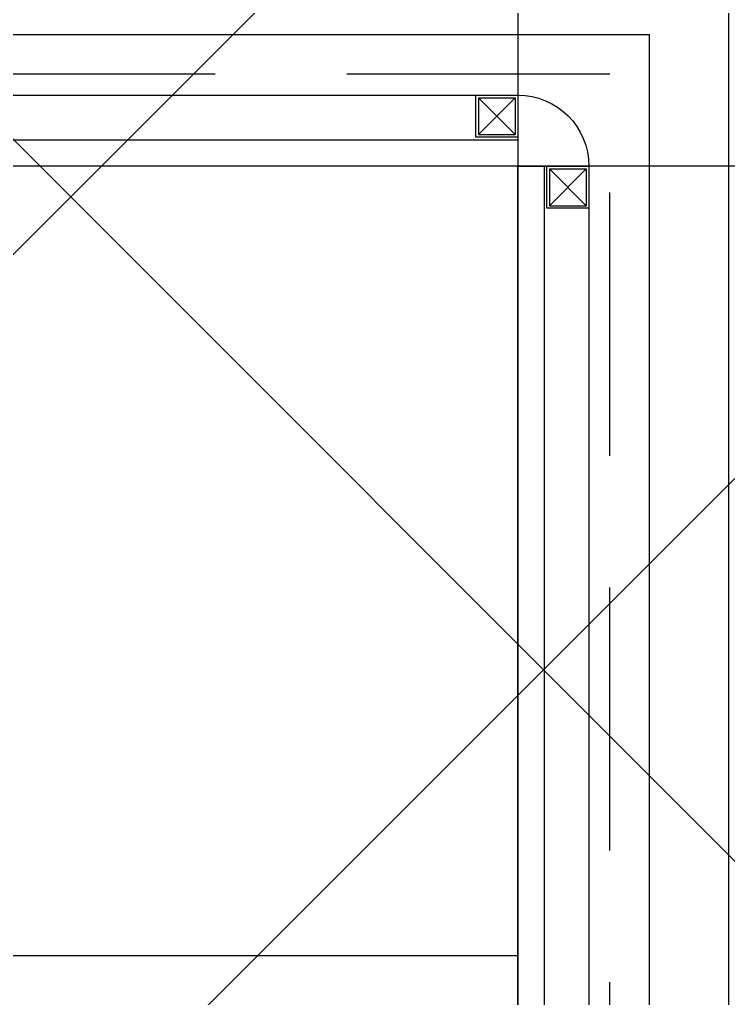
# Model space of a CAD drawing. Header units: millimetres. Extents: x 840000 to 1054178, y 0 to 59400.
# Drawn here: x 866802.8 to 867072.1, y 37754.5 to 38126.4 of the extents above; entities that cross this region are included whole.
import ezdxf
from ezdxf.xclip import XClip

# ---------------------------------------------------------------- set-up
doc = ezdxf.new("R2010")
doc.units = ezdxf.units.MM
doc.header["$LTSCALE"] = 100
doc.header["$XCLIPFRAME"] = 0
doc.linetypes.add('X - 단위세대 확장형$0$HID', pattern=[1.5, 1, -0.5])
for name, color, linetype in [('SYM', 7, 'Continuous'), ('X - 단위세대 확장형$0$A-ETC', 7, 'Continuous'), ('X - 단위세대 확장형$0$A-INS', 9, 'Continuous'), ('X - 단위세대 확장형$0$A-TILE', 253, 'Continuous'), ('X - 단위세대 확장형$0$AA-SSXM-STRS', 4, 'Continuous'), ('X - 단위세대 확장형$0$S-HAT', 19, 'Continuous'), ('X - 단위세대 확장형$0$X-25$0$AA-FFXM-SANI', 4, 'Continuous')]:
    doc.layers.add(name, color=color, linetype=linetype)
doc.layers.add('X - 단위세대 확장형$0$A-MC', color=171, linetype='Continuous', plot=False)

# ---------------------------------------------------------------- blocks, each defined once
blk = doc.blocks.new('X - 단위세대 확장형$0$A$C456C1CD8')
at = {"layer": 'X - 단위세대 확장형$0$A-ETC', "color": 8, "linetype": 'Continuous'}
for p, q in [((-26, 15, 0), (-26, 1, 0)), ((1, -12, 0), (1, -26, 0))]:
    blk.add_line(p, q, dxfattribs=at)
at = {"layer": 'X - 단위세대 확장형$0$A-ETC', "color": 8, "linetype": 'Continuous', "elevation": 0}
for points in [[(-10, 2300), (-10, 0)], [(1500, 1550), (1500, 0), (0, 0), (0, 2300), (1500, 2300)], [(-27, 2290), (-27, 0)], [(-12, 15), (-12, 1), (-26, 15), (-12, 15), (-26, 1), (-12, 1)], [(-27, 0), (0, 0), (0, -27)], [(0, -10), (0, 0)], [(0, -10), (1500, -10)], [(15, -12), (15, -26), (1, -12), (15, -12), (1, -26), (15, -26)], [(10, -27), (1500, -27)]]:
    blk.add_lwpolyline(points, dxfattribs=at)
for points in [[(-27, 0), (-11, 0), (-11, 16), (-27, 16)], [(0, -27), (16, -27), (16, -11), (0, -11)]]:
    blk.add_lwpolyline(points, close=True, dxfattribs=at)
at = {"layer": 'X - 단위세대 확장형$0$A-ETC', "color": 8, "linetype": 'Continuous'}
blk.add_arc((0, 0, 0), 27, 180, 269.9999, dxfattribs=at)
at = {"layer": 'X - 단위세대 확장형$0$A-TILE'}
blk.add_line((300, 0, 0), (300, 999.59, 0), dxfattribs=at)
at = {"layer": 'X - 단위세대 확장형$0$X-25$0$AA-FFXM-SANI', "color": 8, "linetype": 'X - 단위세대 확장형$0$HID', "elevation": 0}
blk.add_lwpolyline([(1535, 1550), (1535, -35), (-35, -35), (-35, 2335), (1535, 2335), (1535, 1550)], dxfattribs=at)
blk = doc.blocks.new('X - 단위세대 확장형$0$A$C6f67e9a2')
at = {"layer": 'X - 단위세대 확장형$0$A-ETC', "color": 8, "linetype": 'Continuous'}
for p, q in [((-1990, -10942.52, 0), (410, -10942.52, 0)), ((410, -11552.52), (410, -10942.52))]:
    blk.add_line(p, q, dxfattribs=at)
at = {"layer": 'X - 단위세대 확장형$0$A-INS'}
blk.add_line((440, -10892.52), (440, -11552.52), dxfattribs=at)
ref = blk.add_blockref('X - 단위세대 확장형$0$A$C456C1CD8', (360, -10992.52, 0), dxfattribs=dict(xscale=-1.000000000000008, rotation=90))
XClip(ref).set_block_clipping_path([(-49.9999596067, -469.999999972), (560.0000807867, 2350.0000000137)])
at = {"layer": 'X - 단위세대 확장형$0$A-MC'}
for p, q in [((360, -10387.16), (360, -11552.52)), ((830, -10992.52), (-2200.06, -10992.52))]:
    blk.add_line(p, q, dxfattribs=at)
blk = doc.blocks.new('X - 단위세대 확장형$0$A$C1DF1446A')
at = {"layer": 'X - 단위세대 확장형$0$S-HAT'}
h = blk.add_hatch(dxfattribs=at)
h.set_pattern_fill('ANSI37', color=256, scale=80)
h.set_pattern_definition([(45, (-184047.6, -56593.1), (-179.60512, 179.60512), []), (135, (-184047.6, -56593.1), (-179.60512, -179.60512), [])])
h.paths.add_polyline_path([(5420, -2400), (7940, -2400), (7940, -4180), (5420, -4180)])
blk = doc.blocks.new('X - 단위세대 확장형$0$A$Cca1b3c21')
at = {"layer": 'X - 단위세대 확장형$0$A-ETC', "color": 8, "linetype": 'Continuous'}
blk.add_line((-1730, -8242.52), (-130, -8242.52), dxfattribs=at)
at = {"xscale": -1.000000000000001}
blk.add_blockref('X - 단위세대 확장형$0$A$C456C1CD8', (-180, -8192.52), dxfattribs=at)
at = {"layer": 'X - 단위세대 확장형$0$A-MC'}
blk.add_line((0, -8192.52), (-1904.86, -8192.52), dxfattribs=at)
blk = doc.blocks.new('X - 단위세대 확장형', base_point=(-475.36, -286.73))
at = {"layer": 'X - 단위세대 확장형$0$AA-SSXM-STRS'}
blk.add_blockref('X - 단위세대 확장형$0$A$C1DF1446A', (38471.98, 56593.11), dxfattribs=at)
blk.add_blockref('X - 단위세대 확장형$0$A$C6f67e9a2', (45881.98, 64955.63))
ref = blk.add_blockref('X - 단위세대 확장형$0$A$Cca1b3c21', (38049.46, 54143.11), dxfattribs=dict(rotation=90))
XClip(ref).set_block_clipping_path([(-7340.0000000019, -8662.5220021125), (-740, 0)])

msp = doc.modelspace()

# ---------------------------------------------------------------- block references
at = {"layer": 'SYM'}
ref = msp.add_blockref('X - 단위세대 확장형', (820274.72, -16179.14), dxfattribs=at)
XClip(ref).set_block_clipping_path([(27286.2339647645, 22495.2025850526), (88213.6007378809, 68689.6277392105)])

doc.saveas('drawing.dxf')
